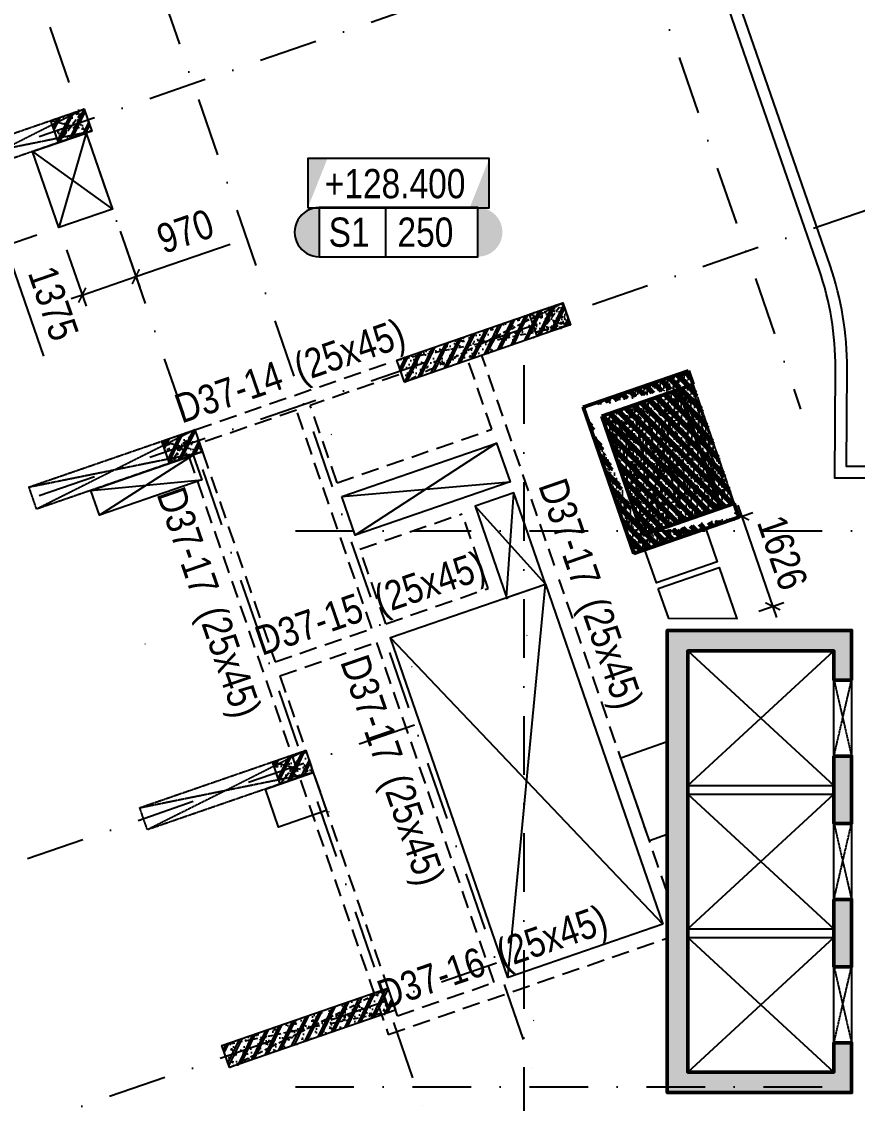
# Model space of a CAD drawing. Header units: millimetres. Extents: x -146681 to 1327256, y -72704 to 46237.
# Drawn here: x 680931 to 695215, y -22349 to -3857 of the extents above; entities that cross this region are included whole.
import ezdxf
from ezdxf.enums import TextEntityAlignment as Align

# ---------------------------------------------------------------- set-up
doc = ezdxf.new("R2010")
doc.units = ezdxf.units.MM
doc.header["$MEASUREMENT"] = 0
for name, pattern in [('DASHDOT', [1, 0.5, -0.25, 0, -0.25]), ('DASHED', [4.5, 3, -1.5]), ('HIDDEN', [0.375, 0.25, -0.125])]:
    doc.linetypes.add(name, pattern=pattern)
for name, color, linetype in [('ccu11-Khuat', 9, 'DASHED'), ('ccu11-Manh', 8, 'Continuous'), ('ccu11-Thay', 7, 'Continuous'), ('ccu12-Chidan', 9, 'Continuous'), ('ccu12-Text', 31, 'Continuous'), ('KC2-DIM', 251, 'Continuous'), ('KT-Hatch', 251, 'Continuous'), ('KT-Luoi truc South Tower', 8, 'DASHDOT'), ('ST_MBDV Cot vach 220805$0$AUDIT_I_220805193045-5', 6, 'Continuous'), ('xref.asix of  podium$0$xref.asix of  podium$0$Xref_ST_MBDV Cot vach 30.7.2022$0$KT-Net cot vach', 6, 'Continuous'), ('Xref_ST_MBDV Cot vach 30.7.2022|Xref_ST_MBDV Cot vach 30.7.2022|Xref_ST_MBDV Cot vach 30.7.2022|Xref_ST_MBDV Cot vach 30.7.2022|KC-Betong', 6, 'Continuous')]:
    doc.layers.add(name, color=color, linetype=linetype)
for name, color, linetype, lineweight in [('ccu12-Tencaukien', 9, 'Continuous', 15), ('KC-Tencaukien', 9, 'Continuous', 15), ('KT-Kich thuoc', 159, 'Continuous', 18), ('ST_MBDV Cot vach 220805$0$Xref_ST_MBDV Cot vach 30.7.2022$0$KT-Net cot vach', 6, 'Continuous', 50), ('Xref_ST_MBDV Cot vach 30.7.2022$0$KT-Net cot vach', 6, 'Continuous', 50)]:
    doc.layers.add(name, color=color, linetype=linetype, lineweight=lineweight)
doc.styles.add('Arial Narrow', font='ARIALN.TTF')
doc.dimstyles.new('ccu12-200', dxfattribs={"dimscale": 200, "dimtxt": 2.5, "dimasz": 1, "dimexe": 1, "dimexo": 2, "dimgap": 1, "dimtad": 1, "dimdec": 0, "dimdsep": 46, "dimtxsty": 'Arial Narrow', "dimblk": 'ARCHTICK', "dimcen": -1, "dimdle": 1, "dimclrd": 256, "dimclre": 256, "dimclrt": 3, "dimadec": 0, "dimazin": 2, "dimtfac": 0.1, "dimtdec": 0, "dimtmove": 0, "dimatfit": 1, "dimldrblk": 'ARCHTICK', "dimfxl": 1, "dimtvp": 0.833333, "dimtolj": 1, "dimtzin": 12, "dimarcsym": 0})
doc.dimstyles.new('CCU_1-300', dxfattribs={"dimscale": 300, "dimtxt": 2.5, "dimasz": 1, "dimexe": 1, "dimexo": 2, "dimgap": 0.5, "dimtad": 1, "dimdec": 0, "dimdsep": 46, "dimtxsty": 'Arial Narrow', "dimblk": 'ARCHTICK', "dimcen": -1, "dimdle": 1, "dimclrd": 256, "dimclre": 256, "dimclrt": 3, "dimadec": 0, "dimazin": 2, "dimtfac": 0.1, "dimtdec": 0, "dimtix": 1, "dimtmove": 2, "dimatfit": 1, "dimfxl": 1, "dimtvp": 0.833333, "dimtolj": 1, "dimtzin": 12, "dimarcsym": 0})
pattern_1 = [(50, (-550, 3050), (286.904, -25.101), [30, -330]), (355, (-550, 3050), (-55.5, 300.877), [24, -264]), (100.451, (-526.1, 3047.9), (231.404, 275.776), [25.496, -280.457]), (46.184, (-550, 3130), (426.896, -66.208), [45, -495]), (96.636, (-514.43, 3124.5), (373.865, 389.647), [38.244, -420.685]), (351.184, (-550, 3130), (373.865, 389.65), [36, -396]), (21, (-510, 3110), (238.763, -161.048), [30, -330]), (326, (-510, 3110), (97.326, 290.06), [24, -264]), (71.451, (-490.1, 3096.58), (336.09, 129.012), [25.496, -280.457]), (37.5, (-550, 3050), (4.864, 133.1575), [0, -260.8, 0, -268, 0, -265]), (7.5, (-550, 3050), (105.228, 157.7647), [0, -152.8, 0, -254.8, 0, -101]), (327.5, (-639.2, 3050), (213.529, -9.022), [0, -100, 0, -312, 0, -414]), (317.5, (-679.2, 3050), (233.274, 40.042), [0, -130, 0, -207.2, 0, -294]), (45, (-550, 3050), (-120.208, 120.208), []), (45, (-550, 3099), (-120.208, 120.208), [])]

# ---------------------------------------------------------------- blocks, each defined once
blk = doc.blocks.new('_ArchTick')
at = {"color": 0, "const_width": 0.15}
blk.add_lwpolyline([(-0.5, -0.5), (0.5, 0.5)], dxfattribs=at)
blk = doc.blocks.new('*D475')
at = {"layer": 'Defpoints', "color": 0, "transparency": 16777216}
for p in [(-42197, 37814, 0), (-37735, 33219), (-40305, 32332, 0)]:
    blk.add_point(p, dxfattribs=at)
at = {"layer": 'KT-Kich thuoc', "lineweight": -2, "transparency": 16777216}
for p, q in [((-39726, 38985), (-37637, 32935)), ((-41630, 38010), (-39344, 38799)), ((-39737, 32528), (-37452, 33317))]:
    blk.add_line(p, q, dxfattribs=at)
at = {"layer": 'KT-Kich thuoc', "lineweight": -2, "transparency": 16777216, "xscale": 300, "yscale": 300, "zscale": 300}
for p, rotation in [((-39628, 38701), 109.0471074798708), ((-37735, 33219), 289.0471074798708)]:
    blk.add_blockref('_ArchTick', p, dxfattribs=dict(at, rotation=rotation))
at = {"layer": 'KT-Kich thuoc', "color": 3, "transparency": 16777216, "insert": (-37846, 36248), "char_height": 750, "attachment_point": 5, "rotation": 289.0471, "style": 'Arial Narrow'}
blk.add_mtext('\\A1;5800', dxfattribs=at)
blk = doc.blocks.new('*D241')
at = {"layer": 'Defpoints', "color": 0, "transparency": 16777216}
for p in [(681119, -6079, 0), (681568, -7378, 0), (680654, -7694)]:
    blk.add_point(p, dxfattribs=at)
at = {"layer": 'KC2-DIM', "lineweight": -2, "transparency": 16777216}
for p, q in [((680741, -6209), (680016, -6459)), ((680205, -6394), (680140, -6205)), ((680205, -6394), (680654, -7694)), ((681190, -7509), (680465, -7759)), ((680654, -7694), (681303, -9574))]:
    blk.add_line(p, q, dxfattribs=at)
at = {"layer": 'KC2-DIM', "lineweight": -2, "transparency": 16777216, "xscale": 200, "yscale": 200, "zscale": 200}
for p, rotation in [((680205, -6394), 289.0471379530832), ((680654, -7694), 109.0471379530833)]:
    blk.add_blockref('_ArchTick', p, dxfattribs=dict(at, rotation=rotation))
at = {"layer": 'KC2-DIM', "color": 3, "transparency": 16777216, "insert": (681474, -8674), "char_height": 500, "attachment_point": 5, "rotation": 289.0471, "style": 'Arial Narrow'}
blk.add_mtext('\\A1;1375', dxfattribs=at)
blk = doc.blocks.new('*D242')
at = {"layer": 'Defpoints', "color": 0, "transparency": 16777216}
for p in [(682485, -7062), (681568, -7378, 0), (682883, -8216)]:
    blk.add_point(p, dxfattribs=at)
at = {"layer": 'KC2-DIM', "lineweight": -2, "transparency": 16777216}
for p, q in [((682615, -7440), (682949, -8405)), ((681698, -7756), (682032, -8722)), ((682883, -8216), (684494, -7660)), ((681966, -8533), (682883, -8216)), ((681966, -8533), (681777, -8598))]:
    blk.add_line(p, q, dxfattribs=at)
at = {"layer": 'KC2-DIM', "lineweight": -2, "transparency": 16777216, "xscale": 200, "yscale": 200, "zscale": 200}
for p, rotation in [((682883, -8216), 199.0471379537657), ((681966, -8533), 19.04713795376569)]:
    blk.add_blockref('_ArchTick', p, dxfattribs=dict(at, rotation=rotation))
at = {"layer": 'KC2-DIM', "color": 3, "transparency": 16777216, "insert": (683729, -7442), "char_height": 500, "attachment_point": 5, "rotation": 19.0471, "style": 'Arial Narrow'}
blk.add_mtext('\\A1;970', dxfattribs=at)
blk = doc.blocks.new('*D243')
at = {"layer": 'Defpoints', "color": 0, "transparency": 16777216}
for p in [(692623, -12527, 0), (693769, -13852), (693154, -14064, 0)]:
    blk.add_point(p, dxfattribs=at)
at = {"layer": 'KC2-DIM', "lineweight": -2, "transparency": 16777216}
for p, q in [((693173, -12126), (693834, -14041)), ((693002, -12397), (693427, -12250)), ((693532, -13933), (693958, -13786))]:
    blk.add_line(p, q, dxfattribs=at)
at = {"layer": 'KC2-DIM', "lineweight": -2, "transparency": 16777216, "xscale": 200, "yscale": 200, "zscale": 200}
for p, rotation in [((693238, -12315), 109.0471380550059), ((693769, -13852), 289.0471380550059)]:
    blk.add_blockref('_ArchTick', p, dxfattribs=dict(at, rotation=rotation))
at = {"layer": 'KC2-DIM', "color": 3, "transparency": 16777216, "insert": (693934, -12935), "char_height": 500, "attachment_point": 5, "rotation": 289.0471, "style": 'Arial Narrow'}
blk.add_mtext('\\A1;1626', dxfattribs=at)
blk = doc.blocks.new('*U281')
at = {"layer": 'ccu12-Tencaukien', "color": 8, "ltscale": 10000}
blk.add_line((361, -155), (354, -155), dxfattribs=at)
at = {"layer": 'ccu12-Text', "color": 2, "style": 'Arial Narrow', "width": 0.8}
blk.add_attdef('SH', text='', height=300, dxfattribs=at).set_placement((276, 6), align=Align.BOTTOM_RIGHT)
at = {"layer": 'ccu12-Text', "color": 31, "style": 'Arial Narrow', "width": 0.8}
for tag, p in [('(', (508, -75)), ('KT', (633, -75)), (')', (963, -75))]:
    blk.add_attdef(tag, text='', height=250, dxfattribs=at).set_placement(p, align=Align.BOTTOM_LEFT)
blk = doc.blocks.new('*U282')
at = {"layer": 'ccu12-Tencaukien', "color": 8, "ltscale": 10000}
blk.add_line((361, -155), (354, -155), dxfattribs=at)
at = {"layer": 'ccu12-Text', "color": 2, "style": 'Arial Narrow', "width": 0.8}
blk.add_attdef('SH', text='', height=300, dxfattribs=at).set_placement((276, 6), align=Align.BOTTOM_RIGHT)
at = {"layer": 'ccu12-Text', "color": 31, "style": 'Arial Narrow', "width": 0.8}
for tag, p in [('(', (508, -75)), ('KT', (633, -75)), (')', (963, -75))]:
    blk.add_attdef(tag, text='', height=250, dxfattribs=at).set_placement(p, align=Align.BOTTOM_LEFT)
blk = doc.blocks.new('*U283')
at = {"layer": 'ccu12-Tencaukien', "color": 8, "ltscale": 10000}
blk.add_line((361, -155), (354, -155), dxfattribs=at)
at = {"layer": 'ccu12-Text', "color": 2, "style": 'Arial Narrow', "width": 0.8}
blk.add_attdef('SH', text='', height=300, dxfattribs=at).set_placement((276, 6), align=Align.BOTTOM_RIGHT)
at = {"layer": 'ccu12-Text', "color": 31, "style": 'Arial Narrow', "width": 0.8}
for tag, p in [('(', (508, -75)), ('KT', (633, -75)), (')', (963, -75))]:
    blk.add_attdef(tag, text='', height=250, dxfattribs=at).set_placement(p, align=Align.BOTTOM_LEFT)
blk = doc.blocks.new('*U284')
at = {"layer": 'ccu12-Tencaukien', "color": 8, "ltscale": 10000}
blk.add_line((361, -155), (354, -155), dxfattribs=at)
at = {"layer": 'ccu12-Text', "color": 2, "style": 'Arial Narrow', "width": 0.8}
blk.add_attdef('SH', text='', height=300, dxfattribs=at).set_placement((276, 6), align=Align.BOTTOM_RIGHT)
at = {"layer": 'ccu12-Text', "color": 31, "style": 'Arial Narrow', "width": 0.8}
for tag, p in [('(', (508, -75)), ('KT', (633, -75)), (')', (963, -75))]:
    blk.add_attdef(tag, text='', height=250, dxfattribs=at).set_placement(p, align=Align.BOTTOM_LEFT)
blk = doc.blocks.new('*U285')
at = {"layer": 'ccu12-Tencaukien', "color": 8, "ltscale": 10000}
blk.add_line((361, -155), (354, -155), dxfattribs=at)
at = {"layer": 'ccu12-Text', "color": 2, "style": 'Arial Narrow', "width": 0.8}
blk.add_attdef('SH', text='', height=300, dxfattribs=at).set_placement((276, 6), align=Align.BOTTOM_RIGHT)
at = {"layer": 'ccu12-Text', "color": 31, "style": 'Arial Narrow', "width": 0.8}
for tag, p in [('(', (508, -75)), ('KT', (633, -75)), (')', (963, -75))]:
    blk.add_attdef(tag, text='', height=250, dxfattribs=at).set_placement(p, align=Align.BOTTOM_LEFT)
blk = doc.blocks.new('*U286')
at = {"layer": 'ccu12-Tencaukien', "color": 8, "ltscale": 10000}
blk.add_line((361, -155), (354, -155), dxfattribs=at)
at = {"layer": 'ccu12-Text', "color": 2, "style": 'Arial Narrow', "width": 0.8}
blk.add_attdef('SH', text='', height=300, dxfattribs=at).set_placement((276, 6), align=Align.BOTTOM_RIGHT)
at = {"layer": 'ccu12-Text', "color": 31, "style": 'Arial Narrow', "width": 0.8}
for tag, p in [('(', (508, -75)), ('KT', (633, -75)), (')', (963, -75))]:
    blk.add_attdef(tag, text='', height=250, dxfattribs=at).set_placement(p, align=Align.BOTTOM_LEFT)
blk = doc.blocks.new('ccu11-cmb-flat-8')
at = {"layer": 'ccu12-Chidan', "color": 7}
blk.add_lwpolyline([(0, 0), (1549.8, 0), (1549.8, 419), (0, 419)], close=True, dxfattribs=at)
at = {"layer": 'ccu12-Chidan'}
for points in [[(0, 0), (166.4, 419), (0, 419)], [(1549.8, 419), (1383.4, 0), (1549.8, 0)]]:
    blk.add_solid(points, dxfattribs=at)
at = {"layer": 'ccu12-Chidan', "color": 31, "style": 'Arial Narrow', "width": 0.8}
blk.add_attdef('+100.00', text='', height=250, dxfattribs=at).set_placement((745.2, 205.6), align=Align.MIDDLE_CENTER)
blk = doc.blocks.new('ccu11-chieudaysan-flat-2')
at = {"layer": 'ccu12-Chidan'}
for points in [[(-569, 0), (-569, 419, 1)], [(787.9, 419), (787.9, 0, 1)]]:
    blk.add_hatch(color=8, dxfattribs=at).paths.add_polyline_path(points)
at = {"layer": 'ccu12-Chidan', "color": 7}
blk.add_line((0, 0), (0, 419), dxfattribs=at)
blk.add_lwpolyline([(-569, 0), (787.9, 0), (787.9, 419), (-569, 419)], close=True, dxfattribs=at)
blk.add_arc((-569, 209.5), 209.5, 90, 270.00006, dxfattribs=at)
at = {"layer": 'ccu12-Chidan', "color": 31, "style": 'Arial Narrow', "width": 0.7}
for tag, p in [('S00', (-488, 209.5)), ('200', (100, 209.5))]:
    blk.add_attdef(tag, text='', height=250, dxfattribs=at).set_placement(p, align=Align.MIDDLE_LEFT)
blk = doc.blocks.new('*U329')
h = blk.add_hatch()
h.set_pattern_fill('VATLIEU04', color=250, scale=40, style=0, pattern_type=2)
h.set_pattern_definition([(50, (-550, 650), (286.904, -25.1), [30, -330]), (355, (-550, 650), (-55.5, 300.88), [24, -264]), (100.451, (-526.1, 647.9), (231.404, 275.776), [25.496, -280.457]), (46.184, (-550, 730), (426.9, -66.21), [45, -495]), (96.636, (-514.43, 724.5), (373.87, 389.65), [38.24, -420.69]), (351.184, (-550, 730), (373.86, 389.65), [36, -396]), (21, (-510, 710), (238.763, -161.048), [30, -330]), (326, (-510, 710), (97.326, 290.06), [24, -264]), (71.451, (-490.1, 696.58), (336.09, 129.01), [25.496, -280.457]), (37.5, (-550, 650), (4.864, 133.1575), [0, -260.8, 0, -268, 0, -265]), (7.5, (-550, 650), (105.228, 157.765), [0, -152.8, 0, -254.8, 0, -101]), (327.5, (-639.2, 650), (213.529, -9.022), [0, -100, 0, -312, 0, -414]), (317.5, (-679.2, 650), (233.274, 40.042), [0, -130, 0, -207.2, 0, -294]), (45, (-550, 650), (-120.208, 120.208), []), (45, (-550, 699), (-120.208, 120.208), [])])
h.paths.add_polyline_path([(-475, -475), (-75, -475), (-75, 125), (-475, 125)])
at = {"color": 6, "ltscale": 0.25}
blk.add_lwpolyline([(-475, -475), (-75, -475), (-75, 125), (-475, 125)], close=True, dxfattribs=at)
at = {"layer": 'Defpoints', "linetype": 'ByBlock', "ltscale": 30}
for p, q in [((-75, -475), (-475, 125)), ((-475, -475), (-75, 125))]:
    blk.add_line(p, q, dxfattribs=at)
blk = doc.blocks.new('*U330')
h = blk.add_hatch()
h.set_pattern_fill('VATLIEU04', color=250, scale=40, style=0, pattern_type=2)
h.set_pattern_definition([(50, (-550, 650), (286.904, -25.1), [30, -330]), (355, (-550, 650), (-55.5, 300.88), [24, -264]), (100.451, (-526.1, 647.9), (231.404, 275.776), [25.496, -280.457]), (46.184, (-550, 730), (426.9, -66.21), [45, -495]), (96.636, (-514.43, 724.5), (373.87, 389.65), [38.24, -420.69]), (351.184, (-550, 730), (373.86, 389.65), [36, -396]), (21, (-510, 710), (238.763, -161.048), [30, -330]), (326, (-510, 710), (97.326, 290.06), [24, -264]), (71.451, (-490.1, 696.58), (336.09, 129.01), [25.496, -280.457]), (37.5, (-550, 650), (4.864, 133.1575), [0, -260.8, 0, -268, 0, -265]), (7.5, (-550, 650), (105.228, 157.765), [0, -152.8, 0, -254.8, 0, -101]), (327.5, (-639.2, 650), (213.529, -9.022), [0, -100, 0, -312, 0, -414]), (317.5, (-679.2, 650), (233.274, 40.042), [0, -130, 0, -207.2, 0, -294]), (45, (-550, 650), (-120.208, 120.208), []), (45, (-550, 699), (-120.208, 120.208), [])])
h.paths.add_polyline_path([(-475, -475), (-75, -475), (-75, 125), (-475, 125)])
at = {"color": 6, "ltscale": 0.25}
blk.add_lwpolyline([(-475, -475), (-75, -475), (-75, 125), (-475, 125)], close=True, dxfattribs=at)
at = {"layer": 'Defpoints', "linetype": 'ByBlock', "ltscale": 30}
for p, q in [((-75, -475), (-475, 125)), ((-475, -475), (-75, 125))]:
    blk.add_line(p, q, dxfattribs=at)
blk = doc.blocks.new('*U213')
h = blk.add_hatch()
h.set_pattern_fill('VATLIEU04', color=250, scale=40, style=0, pattern_type=2)
h.set_pattern_definition(pattern_1)
h.paths.add_polyline_path([(-475, -475), (-75, -475), (-75, 2525), (-475, 2525)])
at = {"color": 6, "ltscale": 0.25}
blk.add_lwpolyline([(-475, -475), (-75, -475), (-75, 2525), (-475, 2525)], close=True, dxfattribs=at)
at = {"layer": 'Defpoints', "linetype": 'ByBlock', "ltscale": 30}
for p, q in [((-75, -475), (-475, 2525)), ((-475, -475), (-75, 2525))]:
    blk.add_line(p, q, dxfattribs=at)
blk = doc.blocks.new('*U325')
h = blk.add_hatch()
h.set_pattern_fill('VATLIEU04', color=250, scale=40, style=0, pattern_type=2)
h.set_pattern_definition([(50, (-550, 650), (286.904, -25.1), [30, -330]), (355, (-550, 650), (-55.5, 300.88), [24, -264]), (100.451, (-526.1, 647.9), (231.404, 275.776), [25.496, -280.457]), (46.184, (-550, 730), (426.9, -66.21), [45, -495]), (96.636, (-514.43, 724.5), (373.87, 389.65), [38.24, -420.69]), (351.184, (-550, 730), (373.86, 389.65), [36, -396]), (21, (-510, 710), (238.763, -161.048), [30, -330]), (326, (-510, 710), (97.326, 290.06), [24, -264]), (71.451, (-490.1, 696.58), (336.09, 129.01), [25.496, -280.457]), (37.5, (-550, 650), (4.864, 133.1575), [0, -260.8, 0, -268, 0, -265]), (7.5, (-550, 650), (105.228, 157.765), [0, -152.8, 0, -254.8, 0, -101]), (327.5, (-639.2, 650), (213.529, -9.022), [0, -100, 0, -312, 0, -414]), (317.5, (-679.2, 650), (233.274, 40.042), [0, -130, 0, -207.2, 0, -294]), (45, (-550, 650), (-120.208, 120.208), []), (45, (-550, 699), (-120.208, 120.208), [])])
h.paths.add_polyline_path([(-475, -475), (-75, -475), (-75, 125), (-475, 125)])
at = {"color": 6, "ltscale": 0.25}
blk.add_lwpolyline([(-475, -475), (-75, -475), (-75, 125), (-475, 125)], close=True, dxfattribs=at)
at = {"layer": 'Defpoints', "linetype": 'ByBlock', "ltscale": 30}
for p, q in [((-75, -475), (-475, 125)), ((-475, -475), (-75, 125))]:
    blk.add_line(p, q, dxfattribs=at)
blk = doc.blocks.new('*U394')
at = {"color": 6, "linetype": 'HIDDEN', "ltscale": 10}
for p, q in [((-75, 2525), (-475, -475)), ((-75, -475), (-475, 2525))]:
    blk.add_line(p, q, dxfattribs=at)
blk.add_lwpolyline([(-475, -475), (-75, -475), (-75, 2525), (-475, 2525)], close=True, dxfattribs=at)
blk = doc.blocks.new('*U395')
at = {"color": 6, "linetype": 'HIDDEN', "ltscale": 10}
for p, q in [((-75, 2525), (-475, -475)), ((-75, -475), (-475, 2525))]:
    blk.add_line(p, q, dxfattribs=at)
blk.add_lwpolyline([(-475, -475), (-75, -475), (-75, 2525), (-475, 2525)], close=True, dxfattribs=at)
blk = doc.blocks.new('*U391')
at = {"color": 6, "linetype": 'HIDDEN', "ltscale": 10}
for p, q in [((-75, 2525), (-475, -475)), ((-75, -475), (-475, 2525))]:
    blk.add_line(p, q, dxfattribs=at)
blk.add_lwpolyline([(-475, -475), (-75, -475), (-75, 2525), (-475, 2525)], close=True, dxfattribs=at)
blk = doc.blocks.new('*U321')
h = blk.add_hatch()
h.set_pattern_fill('VATLIEU04', color=250, scale=40, style=0, pattern_type=2)
h.set_pattern_definition(pattern_1)
h.paths.add_polyline_path([(-475, -475), (-75, -475), (-75, 2525), (-475, 2525)])
at = {"color": 6, "ltscale": 0.25}
blk.add_lwpolyline([(-475, -475), (-75, -475), (-75, 2525), (-475, 2525)], close=True, dxfattribs=at)
at = {"layer": 'Defpoints', "linetype": 'ByBlock', "ltscale": 30}
for p, q in [((-75, -475), (-475, 2525)), ((-475, -475), (-75, 2525))]:
    blk.add_line(p, q, dxfattribs=at)
blk = doc.blocks.new('MBCV-T37')
at = {"layer": 'KT-Hatch'}
h = blk.add_hatch(dxfattribs=at)
h.set_pattern_fill('BTCT', color=256, scale=30)
h.set_pattern_definition([(50, (33773.05, -17470.41), (215.17805, -18.82564), [22.5, -247.5]), (355, (33773.05, -17470.41), (-41.6254, 225.6576), [18, -198]), (100.4514, (33790.98, -17471.98), (173.5528, 206.8319), [19.1221, -210.3426]), (46.1842, (33773.05, -17410.41), (320.1723, -49.6557), [33.75, -371.25]), (96.6356, (33799.73, -17414.55), (280.3988, 292.2354), [28.683, -315.514]), (351.1842, (33773.05, -17410.4), (280.3986, 292.2356), [27, -297]), (21, (33803.05, -17425.41), (179.0721, -120.78567), [22.5, -247.5]), (326, (33803.05, -17425.41), (72.9946, 217.545), [18, -198]), (71.4514, (33817.97, -17435.48), (252.0668, 96.75915), [19.1221, -210.3426]), (37.5, (33773.05, -17470.415), (3.64796, 99.86816), [0, -195.6, 0, -201, 0, -198.75]), (7.5, (33773.05, -17470.41), (78.92086, 118.32351), [0, -114.6, 0, -191.1, 0, -75.75]), (327.5, (33706.15, -17470.415), (160.14673, -6.76646), [0, -75, 0, -234, 0, -310.5]), (317.5, (33676.15, -17470.41), (174.95585, 30.0315), [0, -97.5, 0, -155.4, 0, -220.5]), (45, (33773.05, -17470.41), (-79.54951, 79.54951), []), (45, (33826.08, -17470.41), (-79.54951, 79.54951), [])])
h.paths.add_polyline_path([(-3150, 2150), (-2850, 2150), (-2850, 3300), (-3150, 3300)], flags=17)
h.paths.add_polyline_path([(-2850, 5750), (-3150, 5750), (-3150, 4600), (-2850, 4600)], flags=17)
h.paths.add_polyline_path([(-3150, 7050), (-2850, 7050), (-2850, 7550), (-350, 7550), (-350, 350), (-2850, 350), (-2850, 850), (-3150, 850), (-3150, 0), (0, 0), (0, 10700), (-3150, 10700), (-3150, 9775), (-2850, 9775), (-2850, 10350), (-350, 10350), (-350, 7900), (-2850, 7900), (-2850, 8475), (-3150, 8475)])
h.paths.add_polyline_path([(-6450, 350), (-8950, 350), (-8950, 7550), (-6450, 7550), (-6450, 7050), (-6150, 7050), (-6150, 7900), (-9300, 7900), (-9300, 0), (-6150, 0), (-6150, 850), (-6450, 850)])
h.paths.add_polyline_path([(-6450, 2150), (-6150, 2150), (-6150, 3300), (-6450, 3300)], flags=17)
h.paths.add_polyline_path([(-6450, 4600), (-6150, 4600), (-6150, 5750), (-6450, 5750)], flags=17)
at = {"layer": 'xref.asix of  podium$0$xref.asix of  podium$0$Xref_ST_MBDV Cot vach 30.7.2022$0$KT-Net cot vach'}
h = blk.add_hatch(dxfattribs=at)
h.set_pattern_fill('1BETONG2-BOP', color=250, scale=30, style=0, pattern_type=2)
h.set_pattern_definition([(50, (107162.5, -194515.6), (215.17805, -18.82564), [22.5, -247.5]), (355, (107162.5, -194515.6), (-41.6254, 225.65764), [18, -198]), (100.4514, (107180.44, -194517.17), (173.55281, 206.83186), [19.12206, -210.34263]), (46.1842, (107162.5, -194455.6), (320.1723, -49.6557), [33.75, -371.25]), (96.6356, (107189.2, -194459.74), (280.3988, 292.23536), [28.6831, -315.5139]), (351.1842, (107162.5, -194455.6), (280.3986, 292.2356), [27, -297]), (21, (107192.5, -194470.6), (179.07212, -120.78567), [22.5, -247.5]), (226, (107192.5, -194470.6), (201.56464, -109.66194), [18, -198]), (71.4514, (107207.43, -194480.66), (252.06679, 96.75915), [19.12206, -210.34263]), (67.5, (107162.505, -194515.6), (-46.774855, 88.312339), [0, -195.6, 0, -201, 0, -198.75]), (4.5, (107162.5, -194515.6), (85.005277, 114.030957), [0, -114.6, 0, -191.1, 0, -75.75]), (327.5, (107095.605, -194515.6), (160.14673, -6.766462), [0, -75, 0, -234, 0, -310.5]), (317.5, (107065.6, -194515.6), (174.95585, 30.031495), [0, -97.5, 0, -155.4, 0, -220.5]), (315, (107162.5, -194515.6), (90.156115, 90.156115), []), (315, (107162.5, -194478.85), (90.156115, 90.156115), [])])
edge = h.paths.add_edge_path()
edge.add_line((-8939, 12337), (-10735, 11717))
edge.add_line((-8858, 12101), (-10417, 11563))
edge.add_line((-9870, 9212), (-10737, 11722))
edge.add_line((-9716, 9530), (-10417, 11563))
edge.add_line((-9870, 9212), (-8075, 9833))
edge.add_line((-9716, 9530), (-8156, 10069))
edge.add_line((-8156, 10069), (-8075, 9833))
edge.add_line((-8858, 12101), (-8939, 12337))
at = {"layer": 'Xref_ST_MBDV Cot vach 30.7.2022$0$KT-Net cot vach'}
h = blk.add_hatch(dxfattribs=at)
h.set_pattern_fill('1BETONG2-BOP', color=250, scale=30, style=0, pattern_type=2)
h.set_pattern_definition([(50, (107162.5, -194515.6), (215.17805, -18.82564), [22.5, -247.5]), (355, (107162.5, -194515.6), (-41.6254, 225.65764), [18, -198]), (100.4514, (107180.44, -194517.17), (173.55281, 206.83186), [19.12206, -210.34263]), (46.1842, (107162.5, -194455.6), (320.1723, -49.6557), [33.75, -371.25]), (96.6356, (107189.2, -194459.74), (280.3988, 292.23536), [28.6831, -315.5139]), (351.1842, (107162.5, -194455.6), (280.3986, 292.2356), [27, -297]), (21, (107192.5, -194470.6), (179.07212, -120.78567), [22.5, -247.5]), (226, (107192.5, -194470.6), (201.56464, -109.66194), [18, -198]), (71.4514, (107207.43, -194480.66), (252.06679, 96.75915), [19.12206, -210.34263]), (67.5, (107162.505, -194515.6), (-46.774855, 88.312339), [0, -195.6, 0, -201, 0, -198.75]), (4.5, (107162.5, -194515.6), (85.005277, 114.030957), [0, -114.6, 0, -191.1, 0, -75.75]), (327.5, (107095.605, -194515.6), (160.14673, -6.766462), [0, -75, 0, -234, 0, -310.5]), (317.5, (107065.6, -194515.6), (174.95585, 30.031495), [0, -97.5, 0, -155.4, 0, -220.5]), (315, (107162.5, -194515.6), (90.156115, 90.156115), []), (315, (107162.5, -194478.85), (90.156115, 90.156115), [])])
edge = h.paths.add_edge_path()
edge.add_line((-8939, 12337), (-10735, 11717))
edge.add_line((-8858, 12101), (-10417, 11563))
edge.add_line((-9870, 9212), (-10737, 11722))
edge.add_line((-9716, 9530), (-10417, 11563))
edge.add_line((-9870, 9212), (-8075, 9833))
edge.add_line((-9716, 9530), (-8156, 10069))
edge.add_line((-8156, 10069), (-8075, 9833))
edge.add_line((-8858, 12101), (-8939, 12337))
h = blk.add_hatch(dxfattribs=at)
h.set_pattern_fill('1BETONG2-BOP', color=250, scale=30, style=0, pattern_type=2)
h.set_pattern_definition([(50, (107162.5, -194515.6), (215.17805, -18.82564), [22.5, -247.5]), (355, (107162.5, -194515.6), (-41.6254, 225.65764), [18, -198]), (100.4514, (107180.44, -194517.17), (173.55281, 206.83186), [19.12206, -210.34263]), (46.1842, (107162.5, -194455.6), (320.1723, -49.6557), [33.75, -371.25]), (96.6356, (107189.2, -194459.74), (280.3988, 292.23536), [28.6831, -315.5139]), (351.1842, (107162.5, -194455.6), (280.3986, 292.2356), [27, -297]), (21, (107192.5, -194470.6), (179.07212, -120.78567), [22.5, -247.5]), (226, (107192.5, -194470.6), (201.56464, -109.66194), [18, -198]), (71.4514, (107207.43, -194480.66), (252.06679, 96.75915), [19.12206, -210.34263]), (67.5, (107162.505, -194515.6), (-46.774855, 88.312339), [0, -195.6, 0, -201, 0, -198.75]), (4.5, (107162.5, -194515.6), (85.005277, 114.030957), [0, -114.6, 0, -191.1, 0, -75.75]), (327.5, (107095.605, -194515.6), (160.14673, -6.766462), [0, -75, 0, -234, 0, -310.5]), (317.5, (107065.6, -194515.6), (174.95585, 30.031495), [0, -97.5, 0, -155.4, 0, -220.5]), (315, (107162.5, -194515.6), (90.156115, 90.156115), []), (315, (107162.5, -194478.85), (90.156115, 90.156115), [])])
edge = h.paths.add_edge_path()
edge.add_line((-8939, 12337), (-10735, 11717))
edge.add_line((-8858, 12101), (-10417, 11563))
edge.add_line((-9870, 9212), (-10737, 11722))
edge.add_line((-9716, 9530), (-10417, 11563))
edge.add_line((-9870, 9212), (-8075, 9833))
edge.add_line((-9716, 9530), (-8156, 10069))
edge.add_line((-8156, 10069), (-8075, 9833))
edge.add_line((-8858, 12101), (-8939, 12337))
at = {"layer": 'ccu11-Khuat'}
for p, q in [((-8392, 9987, 0), (-8858, 12101, 0)), ((-9094, 12020, 0), (-8156, 10069, 0))]:
    blk.add_line(p, q, dxfattribs=at)
at = {"layer": 'ccu11-Khuat', "color": 6, "ltscale": 0.5, "elevation": 0}
blk.add_lwpolyline([(-8858, 12101), (-8156, 10069)], dxfattribs=at)
at = {"layer": 'ST_MBDV Cot vach 220805$0$Xref_ST_MBDV Cot vach 30.7.2022$0$KT-Net cot vach', "color": 6, "elevation": 0}
blk.add_lwpolyline([(-9094, 12020), (-8392, 9987)], dxfattribs=at)
at = {"layer": 'ST_MBDV Cot vach 220805$0$Xref_ST_MBDV Cot vach 30.7.2022$0$KT-Net cot vach', "elevation": 0}
for points in [[(-6150, 7050), (-6150, 7900), (-9300, 7900), (-9300, 0), (-6150, 0), (-6150, 850), (-6450, 850), (-6450, 350), (-8950, 350), (-8950, 7550), (-6450, 7550), (-6450, 7050)], [(-6450, 5750), (-6150, 5750), (-6150, 4600), (-6450, 4600)], [(-6450, 3300), (-6150, 3300), (-6150, 2150), (-6450, 2150)]]:
    blk.add_lwpolyline(points, close=True, dxfattribs=at)
at = {"layer": 'xref.asix of  podium$0$xref.asix of  podium$0$Xref_ST_MBDV Cot vach 30.7.2022$0$KT-Net cot vach'}
for p, q in [((-8939, 12337, 0), (-10735, 11717, 0)), ((-8858, 12101, 0), (-8939, 12337, 0)), ((-10417, 11563, 0), (-8858, 12101, 0)), ((-9870, 9212, 0), (-10737, 11722, 0)), ((-9716, 9530, 0), (-10417, 11563, 0))]:
    blk.add_line(p, q, dxfattribs=at)
at = {"layer": 'Xref_ST_MBDV Cot vach 30.7.2022$0$KT-Net cot vach'}
for p, q in [((-8939, 12337, 0), (-10735, 11717, 0)), ((-8939, 12337, 0), (-10735, 11717, 0)), ((-8858, 12101, 0), (-8939, 12337, 0)), ((-8858, 12101, 0), (-8939, 12337, 0)), ((-8858, 12101, 0), (-8939, 12337, 0)), ((-10417, 11563, 0), (-8858, 12101, 0)), ((-10417, 11563, 0), (-8858, 12101, 0)), ((-9870, 9212, 0), (-10737, 11722, 0)), ((-9870, 9212, 0), (-10737, 11722, 0)), ((-9716, 9530, 0), (-10417, 11563, 0)), ((-9716, 9530, 0), (-10417, 11563, 0)), ((-9716, 9530, 0), (-8156, 10069, 0)), ((-8156, 10069, 0), (-8075, 9833, 0)), ((-9870, 9212, 0), (-8075, 9833, 0))]:
    blk.add_line(p, q, dxfattribs=at)
at = {"layer": 'ST_MBDV Cot vach 220805$0$AUDIT_I_220805193045-5', "linetype": 'ByBlock', "xscale": -0.9999999999999996, "rotation": 289.0471379532163}
for name, p in [('*U329', (-19408, 16843, 0)), ('*U325', (-11229, 13531, 0)), ('*U329', (-17515, 11360, 0)), ('*U330', (-15622, 5878, 0)), ('*U213', (-16488, 1030, 0))]:
    blk.add_blockref(name, p, dxfattribs=at)
at = {"layer": 'Xref_ST_MBDV Cot vach 30.7.2022|Xref_ST_MBDV Cot vach 30.7.2022|Xref_ST_MBDV Cot vach 30.7.2022|Xref_ST_MBDV Cot vach 30.7.2022|KC-Betong', "linetype": 'ByBlock', "xscale": -0.9999999999999997, "rotation": 289.0471379532163}
for name, p in [('*U394', (-21677, 16060, 0)), ('*U321', (-13498, 12747, 0)), ('*U395', (-19784, 10577, 0)), ('*U391', (-17891, 5095, 0)), ('*U321', (-16488, 1030, 0))]:
    blk.add_blockref(name, p, dxfattribs=at)
blk = doc.blocks.new('mbkc-t37')
blk.add_line((6200, 10700, 0), (3064, 10700, 0))
at = {"elevation": 0}
for points in [[(6200, 10700), (3064, 10700), (3074, 12373, 0.085159), (2784, 14138), (1049, 19152), (-3079, 31083, 0.260467), (-5870, 33557), (-20929, 37908, 0.435644), (-25490, 33654, 0.102481), (-25386, 32033), (-24080, 28306), (-24089, 28303)], [(6200, 10500), (2863, 10500), (2874, 12375, 0.085159), (2595, 14072), (860, 19087), (-3268, 31017, 0.260924), (-5919, 33363), (-20964, 37710, 0.435158), (-25290, 33640, 0.102973), (-25195, 32093), (-23825, 28182), (-24023, 28114)]]:
    blk.add_lwpolyline(points, format="xyb", dxfattribs=at)
blk.add_lwpolyline([(2850, 7050), (3150, 7050), (3150, 5750), (2850, 5750)], close=True)
at = {"ltscale": 0.5, "elevation": 0}
for points in [[(350, 5250), (2850, 5250)], [(350, 5100), (2850, 5100)], [(350, 2800), (2850, 2800)], [(350, 2650), (2850, 2650)]]:
    blk.add_lwpolyline(points, dxfattribs=at)
at = {"elevation": 0}
for points in [[(2850, 4600), (3150, 4600), (3150, 3300), (2850, 3300)], [(2850, 2150), (3150, 2150), (3150, 850), (2850, 850)]]:
    blk.add_lwpolyline(points, close=True, dxfattribs=at)
at = {"layer": 'ccu11-Khuat', "ltscale": 100}
for p, q in [((-1928, 9008), (-3168, 12600)), ((-8072, 11330), (-4669, 12505)), ((-2997, 11337, 0), (-3405, 12519, 0)), ((-5048, 7931), (-6337, 11665)), ((-5643, 10423), (-6100, 11747)), ((-7942, 10952, 0), (-6702, 7360, 0)), ((-8178, 10870), (-4768, 994)), ((-4811, 8013), (-5252, 9289)), ((0, 3423), (-1847, 8772)), ((-6702, 7360), (-5048, 7931)), ((-6620, 7124), (-4967, 7695)), ((-2959, 1882), (-4966, 7694)), ((-6620, 7124, 0), (-4613, 1312, 0)), ((-4767, 993), (0, 2639)), ((-4612, 1311), (-2959, 1882))]:
    blk.add_line(p, q, dxfattribs=at)
at = {"layer": 'ccu11-Khuat'}
for p, q in [((2850, 5750, 0), (3150, 7050)), ((2850, 7050), (3150, 5750, 0)), ((2850, 3300, 0), (3150, 4600, 0)), ((2850, 4600, 0), (3150, 3300, 0)), ((2850, 850), (3150, 2150, 0)), ((2850, 2150, 0), (3150, 850, 0))]:
    blk.add_line(p, q, dxfattribs=at)
at = {"layer": 'ccu11-Khuat', "ltscale": 100, "elevation": 0}
for points in [[(-4588, 12269), (-6100, 11747)], [(-6337, 11665), (-7991, 11094)], [(-5643, 10423), (-2997, 11337)], [(-5252, 9289), (-3503, 9893)], [(-4811, 8013), (-3062, 8617), (-3503, 9893)]]:
    blk.add_lwpolyline(points, dxfattribs=at)
at = {"layer": 'ccu11-Manh'}
for p, q in [((-9930, 16402, 0), (-10398, 14786, 0)), ((-10847, 16086, 0), (-9481, 15102, 0)), ((-2916, 11101, 0), (-5334, 9525, 0)), ((-8103, 10897, 0), (-9705, 9868, 0)), ((-9852, 10293, 0), (-7956, 10471, 0)), ((-5562, 10187, 0), (-2687, 10439, 0)), ((-2745, 8462, 0), (-2622, 10250, 0)), ((-2083, 8690), (-3283, 10022, 0)), ((-2723, 1963, 0), (-2083, 8690)), ((-4729, 7775), (-76, 2877, 0))]:
    blk.add_line(p, q, dxfattribs=at)
at = {"layer": 'ccu11-Manh', "elevation": 0}
for points in [[(206, 12020), (-416, 9530)], [(-1117, 11563), (908, 9987)], [(350, 5250), (2850, 7550)], [(350, 5100), (2850, 2800)], [(350, 2800), (2850, 5100)], [(350, 2650), (2850, 350)], [(350, 350), (2850, 2650)]]:
    blk.add_lwpolyline(points, dxfattribs=at)
at = {"layer": 'ccu11-Manh'}
blk.add_lwpolyline([(350, 7550), (2850, 5250)], dxfattribs=at)
at = {"layer": 'ccu11-Thay'}
blk.add_line((-1323, 6488, 0), (-76, 2877, 0), dxfattribs=at)
at = {"layer": 'ccu11-Thay', "elevation": 0}
blk.add_lwpolyline([(-10847, 16086), (-9930, 16402), (-9481, 15102), (-10398, 14786)], close=True, dxfattribs=at)
for points in [[(-5562, 10187), (-2916, 11101), (-2687, 10439), (-5334, 9525), (-5562, 10187)], [(-9852, 10293), (-8103, 10897), (-7956, 10471), (-9705, 9868), (-9852, 10293)], [(-2745, 8462), (-2083, 8690), (-2622, 10250), (-3283, 10022), (-2735, 8433)], [(-382, 9278), (658, 9637), (854, 9070), (-186, 8711), (-382, 9278)], [(-153, 8616), (886, 8975), (1188, 8100), (27, 8101), (-153, 8616)], [(-793, 5720), (0, 5999), (0, 4409), (-303, 4302), (-793, 5720)], [(-6868, 5187), (-6049, 5470), (-5825, 4820), (-6644, 4538), (-6868, 5187)]]:
    blk.add_lwpolyline(points, dxfattribs=at)
blk.add_lwpolyline([(-76, 2877), (-2721, 1964, -0.414214), (-2723, 1964), (-4729, 7775, -0.414214), (-4728, 7777), (-2083, 8690), (-1323, 6488)], format="xyb", dxfattribs=at)
at = {"layer": 'ccu11-Khuat'}
blk.add_blockref('MBCV-T37', (9300, 0, 0), dxfattribs=at)
blk = doc.blocks.new('Asix South Tower')
at = {"layer": 'KT-Luoi truc South Tower', "ltscale": 2000}
for p, q in [((-53965.4, 67304.5), (-40792.5, 29149.9)), ((-61527.4, 64693.7), (-45306.5, 17710.6)), ((-63417.9, 64041.1), (-47197, 17057.9)), ((-37736.8, 39354.3), (-105450.5, 15976.2)), ((-37735.1, 33218.9), (-103274.2, 10591.7)), ((-45523, 29903.8), (-45523, -4459.1)), ((-49426.2, 27070.4), (10118.8, 27070.4)), ((-47391.3, 23749.2), (-101381.4, 5109.2)), ((-45988, 19684.6), (-99978.1, 1044.6)), ((-49426.2, 17570.4), (10118.8, 17570.4))]:
    blk.add_line(p, q, dxfattribs=at)
at = {"layer": 'KT-Kich thuoc'}
dim = blk.add_linear_dim(base=(-37735.1, 33218.9), p1=(-42196.7, 37814.5, 0), p2=(-40304.5, 32331.8, 0), angle=109.04711, dimstyle='CCU_1-300', dxfattribs=at)
dim.commit()
dim.dimension.update_dxf_attribs({"geometry": '*D475', "text_midpoint": (-37846.3, 36248.5), "dimtype": 128})

msp = doc.modelspace()

# ---------------------------------------------------------------- block references
msp.add_blockref('mbkc-t37', (691965.6, -22163.9, 0))
at = {"layer": 'ccu12-Tencaukien', "extrusion": (4.37666e-07, -9.80437e-07, 1)}
ref = msp.add_blockref('*U281', (685718.8, -10426.2, -0.8), dxfattribs=dict(at, xscale=1.815893337873054, yscale=1.815893337873054, zscale=1.815893337873054, rotation=339.469833737933))
ref.add_attrib('KT', '(25x45)', dxfattribs={"color": 31, "extrusion": (4.37666e-07, -9.80437e-07, 1), "height": 500, "rotation": 19.02101, "style": 'Arial Narrow'}).set_placement((685744.9, -10169.2, 0.3), align=Align.BOTTOM_LEFT)
ref.add_attrib('SH', 'D37-14', dxfattribs={"color": 2, "extrusion": (4.37666e-07, -9.80437e-07, 1), "height": 500, "rotation": 19.02101, "style": 'Arial Narrow'}).set_placement((685489.9, -10260.6, 0.3), align=Align.BOTTOM_RIGHT)
at = {"layer": 'ccu12-Tencaukien', "extrusion": (-9.80437e-07, -4.37666e-07, 1)}
ref = msp.add_blockref('*U283', (683538.1, -13984.6, -1.8), dxfattribs=dict(at, xscale=1.815893337873054, yscale=1.815893337873054, zscale=1.815893337873054, rotation=249.4698337379082))
ref.add_attrib('KT', '(25x45)', dxfattribs={"color": 31, "extrusion": (-9.80437e-07, -4.37666e-07, 1), "height": 500, "rotation": 289.02101, "style": 'Arial Narrow'}).set_placement((683795.1, -14010.8, -0.7), align=Align.BOTTOM_LEFT)
ref.add_attrib('SH', 'D37-17', dxfattribs={"color": 2, "extrusion": (-9.80437e-07, -4.37666e-07, 1), "height": 500, "rotation": 289.02101, "style": 'Arial Narrow'}).set_placement((683703.7, -13755.8, -0.7), align=Align.BOTTOM_RIGHT)
ref = msp.add_blockref('*U282', (690061.8, -13838.1, -1.8), dxfattribs=dict(at, xscale=1.815893337873054, yscale=1.815893337873054, zscale=1.815893337873054, rotation=249.4698337379082))
ref.add_attrib('KT', '(25x45)', dxfattribs={"color": 31, "extrusion": (-9.80437e-07, -4.37666e-07, 1), "height": 500, "rotation": 289.02101, "style": 'Arial Narrow'}).set_placement((690318.7, -13864.3, -0.7), align=Align.BOTTOM_LEFT)
ref.add_attrib('SH', 'D37-17', dxfattribs={"color": 2, "extrusion": (-9.80437e-07, -4.37666e-07, 1), "height": 500, "rotation": 289.02101, "style": 'Arial Narrow'}).set_placement((690227.3, -13609.2, -0.7), align=Align.BOTTOM_RIGHT)
at = {"layer": 'ccu12-Tencaukien', "extrusion": (4.37666e-07, -9.80437e-07, 1)}
ref = msp.add_blockref('*U284', (687089.4, -14396.2, -0.8), dxfattribs=dict(at, xscale=1.815893337873054, yscale=1.815893337873054, zscale=1.815893337873054, rotation=339.469833737933))
ref.add_attrib('KT', '(25x45)', dxfattribs={"color": 31, "extrusion": (4.37666e-07, -9.80437e-07, 1), "height": 500, "rotation": 19.02101, "style": 'Arial Narrow'}).set_placement((687115.6, -14139.2, 0.3), align=Align.BOTTOM_LEFT)
ref.add_attrib('SH', 'D37-15', dxfattribs={"color": 2, "extrusion": (4.37666e-07, -9.80437e-07, 1), "height": 500, "rotation": 19.02101, "style": 'Arial Narrow'}).set_placement((686860.5, -14230.6, 0.3), align=Align.BOTTOM_RIGHT)
at = {"layer": 'ccu12-Tencaukien', "extrusion": (-9.80437e-07, -4.37666e-07, 1)}
ref = msp.add_blockref('*U286', (686676.9, -16853.8, -1.8), dxfattribs=dict(at, xscale=1.815893337873054, yscale=1.815893337873054, zscale=1.815893337873054, rotation=249.4698337379082))
ref.add_attrib('KT', '(25x45)', dxfattribs={"color": 31, "extrusion": (-9.80437e-07, -4.37666e-07, 1), "height": 500, "rotation": 289.02101, "style": 'Arial Narrow'}).set_placement((686933.9, -16880, -0.7), align=Align.BOTTOM_LEFT)
ref.add_attrib('SH', 'D37-17', dxfattribs={"color": 2, "extrusion": (-9.80437e-07, -4.37666e-07, 1), "height": 500, "rotation": 289.02101, "style": 'Arial Narrow'}).set_placement((686842.5, -16624.9, -0.7), align=Align.BOTTOM_RIGHT)
at = {"layer": 'ccu12-Tencaukien', "extrusion": (4.37666e-07, -9.80437e-07, 1)}
ref = msp.add_blockref('*U285', (689178, -20445.8, -0.8), dxfattribs=dict(at, xscale=1.815893337873054, yscale=1.815893337873054, zscale=1.815893337873054, rotation=339.469833737933))
ref.add_attrib('KT', '(25x45)', dxfattribs={"color": 31, "extrusion": (4.37666e-07, -9.80437e-07, 1), "height": 500, "rotation": 19.02101, "style": 'Arial Narrow'}).set_placement((689204.2, -20188.9, 0.3), align=Align.BOTTOM_LEFT)
ref.add_attrib('SH', 'D37-16', dxfattribs={"color": 2, "extrusion": (4.37666e-07, -9.80437e-07, 1), "height": 500, "rotation": 19.02101, "style": 'Arial Narrow'}).set_placement((688949.1, -20280.3, 0.3), align=Align.BOTTOM_RIGHT)
at = {"layer": 'KC-Tencaukien'}
ref = msp.add_blockref('ccu11-cmb-flat-8', (685824.1, -7037.6), dxfattribs=dict(at, xscale=1.999999999999999, yscale=1.999999999999999, zscale=1.999999999999999))
ref.add_attrib('+100.00', '+128.400', dxfattribs={"layer": 'ccu12-Chidan', "color": 31, "height": 500, "style": 'Arial Narrow'}).set_placement((687314.4, -6626.4), align=Align.MIDDLE_CENTER)
ref = msp.add_blockref('ccu11-chieudaysan-flat-2', (687154.9, -7875.5), dxfattribs=dict(at, xscale=1.999999999999999, yscale=1.999999999999999, zscale=1.999999999999999))
ref.add_attrib('S00', 'S1', dxfattribs={"layer": 'ccu12-Chidan', "color": 31, "height": 500, "style": 'Arial Narrow'}).set_placement((686178.8, -7456.5), align=Align.MIDDLE_LEFT)
ref.add_attrib('200', '250', dxfattribs={"layer": 'ccu12-Chidan', "color": 31, "height": 500, "style": 'Arial Narrow'}).set_placement((687354.9, -7456.5), align=Align.MIDDLE_LEFT)
at = {"layer": 'KT-Kich thuoc'}
msp.add_blockref('Asix South Tower', (735038.2, -39634.4), dxfattribs=at)

# ---------------------------------------------------------------- dimensions: what is measured, and where the dimension line sits
at = {"layer": 'KC2-DIM'}
for p1, p2, distance, picture, middle in [((681119.1, -6078.6, 0), (681567.9, -7378.3, 0), -966.8, '*D241', (681474.2, -8674.3)), ((681567.9, -7378.3, 0), (682484.7, -7061.7), -1221.3, '*D242', (683729.4, -7442.4)), ((692623.4, -12527.2, 0), (693154, -14063.9, 0), 650.1, '*D243', (693933.6, -12934.8))]:
    dim = msp.add_aligned_dim(p1=p1, p2=p2, distance=distance, dimstyle='ccu12-200', dxfattribs=at)
    dim.commit()
    dim.dimension.update_dxf_attribs({"geometry": picture, "text_midpoint": middle})

doc.saveas('drawing.dxf')
